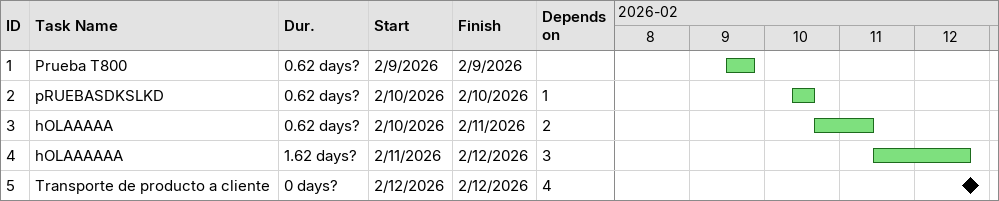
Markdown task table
| ID | Task | Duration | Start | Finish | Predecessors |
|---|---|---|---|---|---|
| 1 | Prueba T800 | 0.62d? | 2026-02-09 | 2026-02-09 |  |
| 2 | pRUEBASDKSLKD | 0.62d? | 2026-02-10 | 2026-02-10 | 1 |
| 3 | hOLAAAAA | 0.62d? | 2026-02-10 | 2026-02-11 | 2 |
| 4 | hOLAAAAAA | 1.62d? | 2026-02-11 | 2026-02-12 | 3 |
| 5 | Transporte de producto a cliente | 0d? | 2026-02-12 | 2026-02-12 | 4 |
